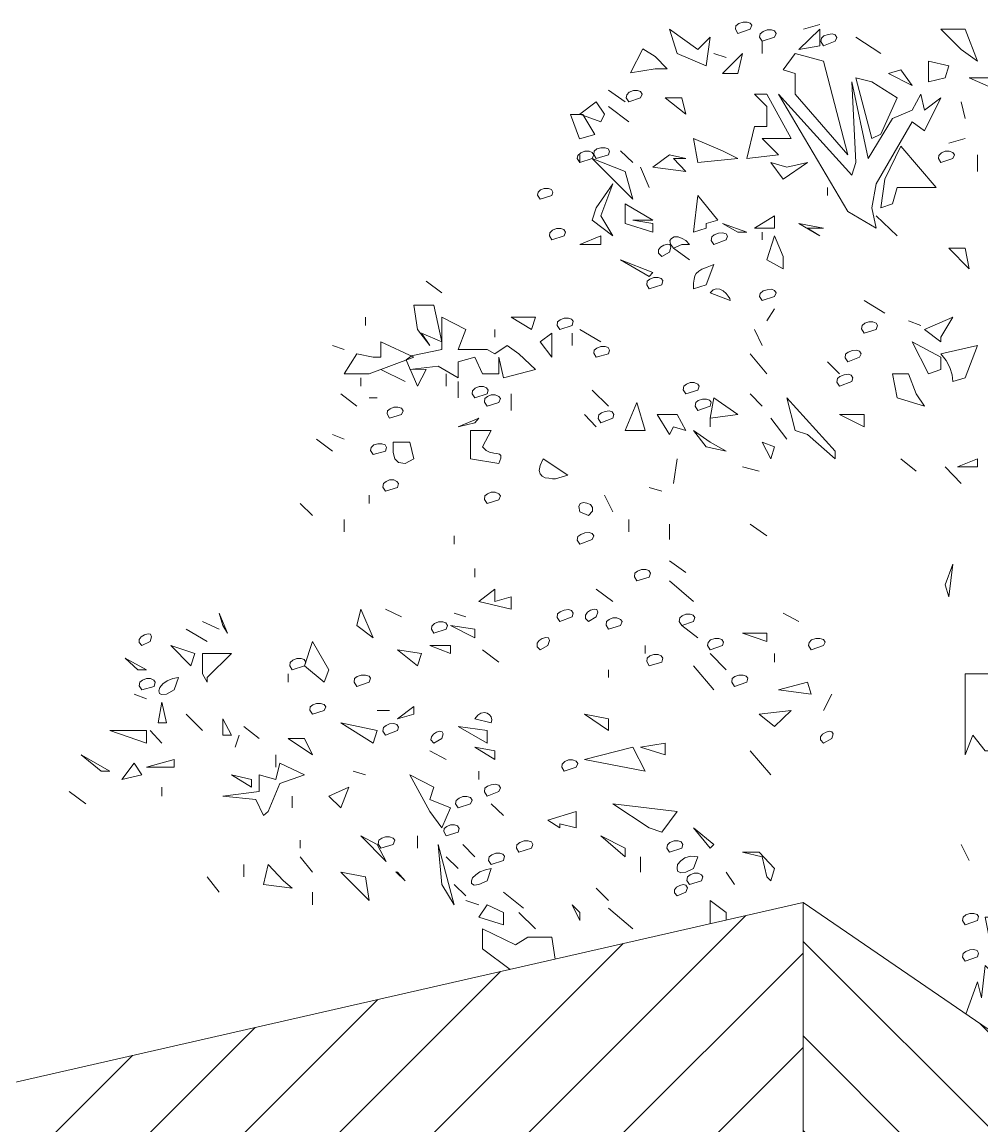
# Model space of a CAD drawing. Header units: millimetres. Extents: x 922141 to 965068, y 34629 to 256118.
# Drawn here: x 926393 to 928442, y 208205 to 210563 of the extents above; entities that cross this region are included whole.
import ezdxf

# ---------------------------------------------------------------- set-up
doc = ezdxf.new("R2010")
doc.units = ezdxf.units.MM
for name, color, linetype, lineweight in [('HATCH', 8, 'Continuous', 5), ('HATCH _ 1', 253, 'Continuous', 9), ('MCA__ SCALE', 154, 'Continuous', 18)]:
    doc.layers.add(name, color=color, linetype=linetype, lineweight=lineweight)

# ---------------------------------------------------------------- blocks, each defined once
blk = doc.blocks.new('rf')
at = {"layer": 'HATCH', "linetype": 'Continuous'}
for p, q in [((552057.8, 399286.6), (551954.4, 399374.6)), ((551954.4, 399374.6), (552057.8, 399286.6))]:
    blk.add_line(p, q, dxfattribs=at)
for points in [[(552299.8, 401730.4), (552306.4, 401748), (552299.8, 401756.8), (552286.6, 401761.2), (552269, 401761.2), (552251.4, 401754.6), (552238.2, 401745.8), (552236, 401730.4), (552247, 401712.8), (552299.8, 401730.4)], [(552596.7, 401750.2), (552526.3, 401730.4), (552596.7, 401750.2)], [(552110.6, 401574.2), (552128.2, 401697.4), (552075.4, 401644.6), (551954.4, 401730.4), (551987.4, 401627), (552110.6, 401574.2)], [(552403.1, 401697.4), (552409.7, 401712.8), (552403.1, 401723.8), (552389.9, 401728.2), (552372.3, 401728.2), (552354.8, 401721.6), (552341.6, 401710.6), (552339.4, 401697.4), (552350.4, 401679.8), (552403.1, 401697.4)], [(552596.7, 401660), (552596.7, 401730.4), (552506.5, 401644.6), (552596.7, 401660)], [(552662.7, 401679.8), (552669.3, 401695.2), (552662.7, 401706.2), (552649.5, 401710.6), (552631.9, 401708.4), (552614.3, 401701.8), (552603.3, 401693), (552601.1, 401677.6), (552612.1, 401660), (552662.7, 401679.8)], [(552856.3, 401627), (552750.7, 401697.4), (552856.3, 401627)], [(553269.8, 401594), (553217, 401730.4), (553113.6, 401730.4), (553199.4, 401644.6), (553269.8, 401594)], [(551893.8, 401561.4), (551944.4, 401561.4), (551893.8, 401614.2), (551841, 401647.2), (551788.2, 401543.8), (551893.8, 401561.4)], [(552350.4, 401627), (552350.4, 401679.8), (552350.4, 401627)], [(552196.4, 401609.4), (552143.6, 401627)], [(552247, 401541.2), (552266.8, 401627), (552181, 401541.2), (552247, 401541.2)], [(552715.5, 401193.7), (552612.1, 401594), (552491.1, 401627), (552440.5, 401556.6), (552491.1, 401541.2), (552491.1, 401453.3), (552715.5, 401193.7)], [(552990.4, 401490.7), (552942, 401556.6), (552889.3, 401541.2), (552990.4, 401490.7)], [(553131.2, 401523.7), (553146.6, 401574.2), (553060.8, 401594), (553060.8, 401506.1), (553131.2, 401523.7)], [(552836.5, 400881.4), (552818.9, 400967.1), (552836.5, 401070.5), (552990.4, 401334.5), (553043.2, 401297.1), (553113.6, 401437.9), (553043.2, 401385.1), (553027.8, 401453.3), (552990.4, 401385.1), (552906.9, 401349.9), (552803.5, 401178.3), (552733.1, 401506.1), (552750.7, 401160.7), (552733.1, 401107.9), (552420.7, 401453.3), (552715.5, 400951.8), (552836.5, 400881.4)], [(552856.3, 401281.7), (552926.7, 401437.9), (552818.9, 401506.1), (552750.7, 401523.7), (552818.9, 401264.1), (552856.3, 401281.7)], [(553353.4, 401470.9), (553320.4, 401523.7), (553234.6, 401523.7), (553353.4, 401470.9)], [(551765.3, 401420.3), (551694.9, 401470.9), (551765.3, 401420.3)], [(551831.2, 401437.9), (551837.8, 401453.3), (551831.2, 401464.3), (551818, 401468.7), (551800.4, 401468.7), (551782.9, 401462.1), (551771.9, 401451.1), (551769.7, 401437.9), (551780.7, 401420.3), (551831.2, 401437.9)], [(551661.9, 401334.5), (551677.3, 401367.5), (551642.1, 401420.3), (551571.7, 401367.5), (551661.9, 401334.5)], [(552024.8, 401367.5), (552007.2, 401437.9), (551936.8, 401437.9), (552024.8, 401367.5)], [(552420.7, 401193.7), (552350.4, 401264.1), (552473.5, 401264.1), (552370.1, 401453.3), (552317.4, 401453.3), (552370.1, 401400.5), (552370.1, 401314.7), (552317.4, 401314.7), (552284.4, 401178.3), (552420.7, 401193.7)], [(553217, 401349.9), (553199.4, 401420.3), (553217, 401349.9)], [(551635.8, 401280.5), (551585.3, 401366.3), (551532.5, 401366.3), (551569.9, 401262.9), (551635.8, 401280.5)], [(551780.7, 401334.5), (551694.9, 401400.5), (551780.7, 401334.5)], [(551694.9, 401193.7), (551699.3, 401209.1), (551692.7, 401220.1), (551679.5, 401224.5), (551661.9, 401224.5), (551644.3, 401220.1), (551633.3, 401209.1), (551631.1, 401195.9), (551642.1, 401178.3), (551694.9, 401193.7)], [(552075.4, 401160.7), (552247, 401178.3), (552181, 401211.3), (552057.8, 401264.1), (552075.4, 401160.7)], [(552906.9, 400984.7), (552926.7, 401055.1), (553027.8, 401055.1), (553093.8, 401055.1), (552942, 401231.1), (552873.9, 401090.3), (552856.3, 400967.1), (552906.9, 400984.7)], [(553217, 401264.1), (553146.6, 401244.3), (553217, 401264.1)], [(551624.5, 401178.3), (551631.1, 401193.7), (551624.5, 401204.7), (551611.3, 401209.1), (551593.7, 401209.1), (551576.1, 401202.5), (551562.9, 401191.5), (551560.7, 401178.3), (551571.7, 401160.7), (551624.5, 401178.3)], [(551571.7, 401160.7), (551571.7, 401193.7), (551571.7, 401160.7)], [(551798.2, 401004.5), (551765.3, 401123.3), (551624.5, 401178.3), (551712.5, 401090.3), (551798.2, 401004.5)], [(551798.2, 401160.7), (551745.5, 401211.3), (551798.2, 401160.7)], [(552024.8, 401123.3), (551972, 401178.3), (552024.8, 401178.3), (551954.4, 401193.7), (551884, 401140.9), (552024.8, 401123.3)], [(553164.2, 401178.3), (553170.8, 401193.7), (553164.2, 401204.7), (553148.8, 401209.1), (553131.2, 401209.1), (553115.8, 401202.5), (553104.8, 401191.5), (553102.6, 401178.3), (553113.6, 401160.7), (553164.2, 401178.3)], [(553269.8, 401123.3), (553269.8, 401193.7), (553269.8, 401123.3)], [(551868.6, 401055.1), (551831.2, 401140.9), (551868.6, 401055.1)], [(552440.5, 401090.3), (552543.9, 401160.7), (552455.9, 401140.9), (552387.7, 401160.7), (552440.5, 401090.3)], [(551452.9, 401019.9), (551457.3, 401035.3), (551450.7, 401046.3), (551437.5, 401050.7), (551419.9, 401050.7), (551404.5, 401044.1), (551393.5, 401035.3), (551391.3, 401022.1), (551402.3, 401004.5), (551452.9, 401019.9)], [(551712.5, 400848.4), (551661.9, 400934.2), (551712.5, 401070.5), (551642.1, 400967.1), (551624.5, 400914.4), (551712.5, 400848.4)], [(552629.7, 401019.9), (552629.7, 401055.1), (552629.7, 401019.9)], [(551884, 400863.8), (551884, 400901.2), (551798.2, 400914.4), (551884, 400914.4), (551765.3, 400984.7), (551765.3, 400901.2), (551884, 400863.8)], [(552110.6, 400881.4), (552110.6, 400901.2), (552161.2, 400914.4), (552075.4, 401019.9), (552057.8, 400863.8), (552110.6, 400881.4)], [(552247, 400863.8), (552284.4, 400863.8), (552181, 400901.2), (552247, 400863.8)], [(552403.1, 400881.4), (552403.1, 400934.2), (552317.4, 400881.4), (552403.1, 400881.4)], [(552596.7, 400848.4), (552543.9, 400881.4), (552612.1, 400881.4), (552506.5, 400901.2), (552596.7, 400848.4)], [(552926.7, 400848.4), (552836.5, 400934.2), (552926.7, 400848.4)], [(551505.7, 400848.4), (551510.1, 400863.8), (551503.5, 400874.8), (551490.3, 400879.2), (551472.7, 400879.2), (551455.1, 400872.6), (551444.1, 400861.6), (551441.9, 400848.4), (551452.9, 400830.8), (551505.7, 400848.4)], [(551661.9, 400811), (551661.9, 400848.4), (551571.7, 400811), (551661.9, 400811)], [(552007.2, 400811), (552040.2, 400811), (552024.8, 400828.6), (552009.4, 400837.4), (551991.8, 400844), (551974.2, 400844), (551963.2, 400837.4), (551956.6, 400828.6), (551958.8, 400813.2), (551972, 400795.6), (552007.2, 400811)], [(552196.4, 400830.8), (552203, 400846.2), (552196.4, 400857.2), (552181, 400861.6), (552163.4, 400859.4), (552145.8, 400852.8), (552134.8, 400844), (552132.6, 400828.6), (552143.6, 400811), (552196.4, 400830.8)], [(552350.4, 400830.8), (552350.4, 400863.8), (552350.4, 400830.8)], [(552440.5, 400707.6), (552440.5, 400760.4), (552403.1, 400848.4), (552370.1, 400745), (552440.5, 400707.6)], [(551954.4, 400778), (551961, 400800), (551956.6, 400811), (551945.6, 400813.2), (551930.2, 400808.8), (551917, 400800), (551908.2, 400789), (551908.2, 400773.6), (551921.4, 400760.4), (551954.4, 400778)], [(552040.2, 400745), (551972, 400795.6), (552040.2, 400745)], [(553234.6, 400707.6), (553217, 400795.6), (553146.6, 400795.6), (553234.6, 400707.6)], [(551868.6, 400674.6), (551884, 400692.2), (551745.5, 400745), (551868.6, 400674.6)], [(552110.6, 400639.4), (552143.6, 400725.2), (552115, 400714.2), (552093, 400705.4), (552079.8, 400696.6), (552068.8, 400687.8), (552062.2, 400676.8), (552060, 400663.6), (552057.8, 400646), (552057.8, 400621.8), (552110.6, 400639.4)], [(550982.2, 400604.2), (550916.2, 400654.8), (550982.2, 400604.2)], [(551921.4, 400639.4), (551925.8, 400657), (551919.2, 400665.8), (551906, 400670.2), (551888.4, 400670.2), (551870.8, 400663.6), (551859.8, 400654.8), (551857.6, 400639.4), (551868.6, 400621.8), (551921.4, 400639.4)], [(552214, 400571.2), (552211.8, 400580), (552205.2, 400591), (552196.4, 400602), (552183.2, 400613), (552170, 400619.6), (552154.6, 400621.8), (552141.4, 400617.4), (552128.2, 400604.2), (552214, 400571.2)], [(552403.1, 400588.8), (552409.7, 400604.2), (552403.1, 400615.2), (552389.9, 400619.6), (552372.3, 400617.4), (552354.8, 400613), (552341.6, 400602), (552339.4, 400588.8), (552350.4, 400571.2), (552403.1, 400588.8)], [(552873.9, 400518.4), (552785.9, 400571.2), (552873.9, 400518.4)], [(550931.6, 400379.9), (550896.4, 400432.6), (550982.2, 400395.2), (550949.2, 400551.4), (550863.4, 400551.4), (550878.8, 400448), (550931.6, 400379.9)], [(552370.1, 400485.4), (552403.1, 400536), (552370.1, 400485.4)], [(550656.6, 400465.6), (550656.6, 400500.8), (550656.6, 400465.6)], [(550830.4, 400318.3), (550848, 400276.5), (550845.8, 400276.5), (550966.8, 400291.9), (551052.6, 400241.3), (551052.6, 400309.5), (551123, 400329.3), (551156, 400258.9), (551226.3, 400258.9), (551226.3, 400329.3), (551246.1, 400241.3), (551382.5, 400276.5), (551312.1, 400344.7), (551261.5, 400379.9), (551208.8, 400344.7), (551175.8, 400362.3), (551052.6, 400362.3), (551085.6, 400448), (550982.2, 400500.8), (550982.2, 400362.3), (550852.4, 400335.9), (550852.4, 400333.7), (550830.4, 400318.3)], [(551364.9, 400448), (551382.5, 400500.8), (551279.1, 400500.8), (551364.9, 400448)], [(551538.7, 400465.6), (551543.1, 400483.2), (551536.5, 400492), (551523.3, 400496.4), (551505.7, 400496.4), (551488.1, 400489.8), (551477.1, 400481), (551474.9, 400465.6), (551485.9, 400448), (551538.7, 400465.6)], [(552836.5, 400448), (552843.1, 400465.6), (552836.5, 400474.4), (552823.3, 400481), (552805.7, 400481), (552788.1, 400474.4), (552777.1, 400465.6), (552774.9, 400450.2), (552785.9, 400432.6), (552836.5, 400448)], [(553027.8, 400465.6), (552975, 400485.4), (553027.8, 400465.6)], [(553113.6, 400395.2), (553113.6, 400415), (553164.2, 400500.8), (553043.2, 400448), (553113.6, 400395.2)], [(551208.8, 400415), (551208.8, 400448), (551208.8, 400415)], [(551452.9, 400329.3), (551452.9, 400432.6), (551402.3, 400395.2), (551452.9, 400329.3)], [(551538.7, 400379.9), (551538.7, 400432.6), (551538.7, 400379.9)], [(551661.9, 400395.2), (551571.7, 400448), (551661.9, 400395.2)], [(552350.4, 400379.9), (552317.4, 400448)], [(550566.5, 400362.3), (550515.9, 400379.9), (550566.5, 400362.3)], [(550566.5, 400258.9), (550672, 400258.9), (550863.4, 400329.3), (550722.6, 400395.2), (550722.6, 400329.3), (550689.6, 400329.3), (550619.3, 400344.7), (550566.5, 400258.9)], [(551694.9, 400344.7), (551699.3, 400360.1), (551692.7, 400371.1), (551679.5, 400375.5), (551661.9, 400375.5), (551644.3, 400368.9), (551633.3, 400360.1), (551631.1, 400346.9), (551642.1, 400329.3), (551694.9, 400344.7)], [(553113.6, 400276.5), (553113.6, 400329.3), (552990.4, 400395.2), (553060.8, 400258.9), (553113.6, 400276.5)], [(553217, 400241.3), (553269.8, 400379.9), (553113.6, 400344.7), (553135.6, 400316.1), (553151, 400285.3), (553162, 400254.5), (553164.2, 400225.9), (553217, 400241.3)], [(552370.1, 400258.9), (552299.8, 400344.7), (552370.1, 400258.9)], [(552766.1, 400329.3), (552772.7, 400344.7), (552766.1, 400355.7), (552752.9, 400360.1), (552735.3, 400357.9), (552717.7, 400351.3), (552706.7, 400342.5), (552704.5, 400327.1), (552715.5, 400309.5), (552766.1, 400329.3)], [(550826, 400225.9), (550722.6, 400276.5), (550826, 400225.9)], [(550848, 400278.7), (550878.8, 400206.1), (550916.2, 400276.5), (550848, 400278.7)], [(550848, 400278.7), (550848, 400278.7), (550848, 400278.7)], [(552680.3, 400258.9), (552629.7, 400309.5), (552680.3, 400258.9)], [(550636.9, 400206.1), (550636.9, 400241.3), (550636.9, 400206.1)], [(551002, 400206.1), (551002, 400258.9), (551002, 400206.1)], [(552733.1, 400225.9), (552737.5, 400241.3), (552730.9, 400252.3), (552717.7, 400256.7), (552700.1, 400254.5), (552682.5, 400247.9), (552671.5, 400239.1), (552669.3, 400223.7), (552680.3, 400206.1), (552733.1, 400225.9)], [(553043.2, 400120.3), (553008, 400173.1), (552975, 400258.9), (552906.9, 400258.9), (552926.7, 400155.5), (553043.2, 400120.3)], [(551052.6, 400155.5), (551052.6, 400225.9), (551052.6, 400155.5)], [(551175.8, 400173.1), (551180.2, 400188.5), (551173.6, 400199.5), (551160.4, 400203.9), (551142.8, 400203.9), (551125.2, 400197.3), (551114.2, 400186.3), (551112, 400173.1), (551123, 400155.5), (551175.8, 400173.1)], [(551694.9, 400120.3), (551624.5, 400188.5), (551694.9, 400120.3)], [(552075.4, 400188.5), (552082, 400206.1), (552075.4, 400214.9), (552060, 400221.5), (552042.4, 400221.5), (552027, 400214.9), (552016, 400206.1), (552013.8, 400190.7), (552024.8, 400173.1), (552075.4, 400188.5)], [(550619.3, 400120.3), (550551.1, 400173.1), (550619.3, 400120.3)], [(550672, 400155.5), (550707.2, 400155.5), (550672, 400155.5)], [(551226.3, 400135.7), (551232.9, 400153.3), (551226.3, 400162.1), (551211, 400168.7), (551193.4, 400168.7), (551178, 400162.1), (551167, 400153.3), (551164.8, 400137.9), (551175.8, 400120.3), (551226.3, 400135.7)], [(551279.1, 400102.7), (551279.1, 400173.1), (551279.1, 400102.7)], [(551851, 400016.9), (551815.8, 400135.7), (551765.3, 400016.9), (551851, 400016.9)], [(552128.2, 400120.3), (552132.6, 400137.9), (552126, 400146.7), (552112.8, 400151.1), (552095.2, 400151.1), (552077.6, 400144.5), (552066.6, 400135.7), (552064.4, 400120.3), (552075.4, 400102.7), (552128.2, 400120.3)], [(552247, 400085.1), (552143.6, 400155.5), (552128.2, 400069.7), (552247, 400085.1)], [(552350.4, 400120.3), (552299.8, 400173.1), (552350.4, 400120.3)], [(552662.7, 399895.9), (552662.7, 399928.9), (552455.9, 400155.5), (552491.1, 400016.9), (552543.9, 399999.3), (552662.7, 399895.9)], [(550810.6, 400085.1), (550817.2, 400100.5), (550810.6, 400111.5), (550795.2, 400115.9), (550777.6, 400115.9), (550762.2, 400109.3), (550751.2, 400100.5), (550749, 400087.3), (550760, 400069.7), (550810.6, 400085.1)], [(551712.5, 400069.7), (551716.9, 400085.1), (551710.3, 400096.1), (551697.1, 400100.5), (551679.5, 400098.3), (551664.1, 400091.7), (551653.1, 400082.9), (551650.9, 400067.5), (551661.9, 400049.9), (551712.5, 400069.7)], [(551123, 400049.9), (551140.6, 400069.7), (551052.6, 400032.3), (551123, 400049.9)], [(551642.1, 400032.3), (551591.5, 400085.1), (551642.1, 400032.3)], [(551954.4, 399999.3), (551972, 400032.3), (552024.8, 400016.9), (551987.4, 400085.1), (551901.6, 400085.1), (551954.4, 399999.3)], [(552128.2, 400032.3), (552128.2, 400069.7), (552128.2, 400032.3)], [(552455.9, 399979.5), (552387.7, 400069.7), (552455.9, 399979.5)], [(552785.9, 400032.3), (552785.9, 400085.1), (552680.3, 400085.1), (552785.9, 400032.3)], [(550566.5, 399979.5), (550515.9, 399999.3), (550566.5, 399979.5)], [(551226.3, 399876.1), (551235.1, 399898.1), (551235.1, 399909.1), (551228.5, 399915.7), (551217.6, 399917.9), (551204.4, 399920.1), (551186.8, 399924.5), (551171.4, 399931.1), (551156, 399946.5), (551193.4, 400016.9), (551105.4, 400016.9), (551105.4, 399895.9), (551226.3, 399876.1)], [(552196.4, 399928.9), (552128.2, 399966.3), (552057.8, 400016.9), (552110.6, 399946.5), (552196.4, 399928.9)], [(550515.9, 399928.9), (550447.7, 399979.5), (550515.9, 399928.9)], [(550742.4, 399928.9), (550746.8, 399944.3), (550740.2, 399955.3), (550727, 399959.7), (550709.4, 399959.7), (550691.8, 399955.3), (550680.8, 399944.3), (550678.6, 399931.1), (550689.6, 399913.5), (550742.4, 399928.9)], [(550863.4, 399895.9), (550845.8, 399966.3), (550775.4, 399966.3), (550775.4, 399922.3), (550782, 399895.9), (550797.4, 399880.5), (550826, 399876.1), (550863.4, 399895.9)], [(552387.7, 399895.9), (552403.1, 399946.5), (552350.4, 399966.3), (552387.7, 399895.9)], [(551521.1, 399825.5), (551415.5, 399895.9), (551402.3, 399867.3), (551397.9, 399845.3), (551402.3, 399832.1), (551411.1, 399821.1), (551424.3, 399814.6), (551439.7, 399812.4), (551455.1, 399810.2), (551468.3, 399810.2), (551521.1, 399825.5)], [(551972, 399790.4), (551987.4, 399895.9), (551972, 399790.4)], [(552337.2, 399843.1), (552266.8, 399860.7), (552337.2, 399843.1)], [(553008, 399843.1), (552942, 399895.9), (553008, 399843.1)], [(553199.4, 399790.4), (553131.2, 399860.7), (553199.4, 399790.4)], [(553269.8, 399860.7), (553269.8, 399895.9), (553184, 399860.7), (553269.8, 399860.7)], [(550793, 399772.8), (550797.4, 399790.4), (550790.8, 399799.2), (550777.6, 399805.8), (550760, 399805.8), (550744.6, 399799.2), (550733.6, 399790.4), (550731.4, 399775), (550742.4, 399757.4), (550793, 399772.8)], [(551921.4, 399757.4), (551868.6, 399772.8), (551921.4, 399757.4)], [(550672, 399704.6), (550672, 399739.8), (550672, 399704.6)], [(551226.3, 399720), (551232.9, 399737.6), (551226.3, 399746.4), (551211, 399753), (551193.4, 399753), (551178, 399746.4), (551167, 399737.6), (551164.8, 399722.2), (551175.8, 399704.6), (551226.3, 399720)], [(551609.1, 399654), (551626.7, 399671.6), (551626.7, 399687), (551617.9, 399700.2), (551602.5, 399706.8), (551587.1, 399709), (551573.9, 399704.6), (551567.3, 399691.4), (551571.7, 399669.4), (551609.1, 399654)], [(551712.5, 399669.4), (551677.3, 399739.8)], [(550430.1, 399654), (550377.3, 399704.6), (550430.1, 399654)], [(550566.5, 399583.6), (550566.5, 399636.4), (550566.5, 399583.6)], [(551780.7, 399583.6), (551780.7, 399636.4), (551780.7, 399583.6)], [(551954.4, 399550.6), (551954.4, 399616.6)], [(552370.1, 399566), (552299.8, 399616.6)], [(551624.5, 399550.6), (551631.1, 399566), (551624.5, 399577), (551611.3, 399581.4), (551593.7, 399579.2), (551576.1, 399572.6), (551562.9, 399563.8), (551560.7, 399548.4), (551571.7, 399530.8), (551624.5, 399550.6)], [(551035, 399530.8), (551035, 399566), (551035, 399530.8)], [(551123, 399390), (551123, 399427.4), (551123, 399390)], [(552024.8, 399409.8), (551954.4, 399460.4), (552024.8, 399409.8)], [(553146.6, 399306.4), (553164.2, 399445), (553131.2, 399357), (553146.6, 399306.4)], [(551868.6, 399390), (551873, 399407.6), (551866.4, 399418.6), (551853.2, 399423), (551835.6, 399423), (551818, 399416.4), (551807, 399407.6), (551804.8, 399392.2), (551815.8, 399374.6), (551868.6, 399390)], [(551279.1, 399253.6), (551279.1, 399306.4), (551208.8, 399286.6), (551208.8, 399339.4), (551140.6, 399286.6), (551279.1, 399253.6)], [(551712.5, 399286.6), (551642.1, 399339.4), (551712.5, 399286.6)], [(550689.6, 399130.5), (550636.9, 399253.6), (550619.3, 399183.3), (550689.6, 399130.5)], [(550810.6, 399220.7), (550742.4, 399253.6), (550810.6, 399220.7)], [(551538.7, 399220.7), (551543.1, 399236.1), (551536.5, 399247), (551523.3, 399251.4), (551505.7, 399249.2), (551488.1, 399242.6), (551477.1, 399233.9), (551474.9, 399218.5), (551485.9, 399200.9), (551538.7, 399220.7)], [(551642.1, 399220.7), (551648.7, 399240.5), (551644.3, 399251.4), (551633.3, 399253.6), (551617.9, 399249.2), (551604.7, 399240.5), (551595.9, 399227.3), (551595.9, 399214.1), (551609.1, 399200.9), (551642.1, 399220.7)], [(550032, 399167.9), (549961.6, 399200.9), (550032, 399167.9)], [(550067.2, 399150.3), (550032, 399236.1), (550047.4, 399183.3), (550067.2, 399150.3)], [(551002, 399167.9), (551006.4, 399183.3), (550999.8, 399194.3), (550986.6, 399198.7), (550969, 399198.7), (550951.4, 399192.1), (550940.4, 399181.1), (550938.2, 399167.9), (550949.2, 399150.3), (551002, 399167.9)], [(551085.6, 399220.7), (551035, 399236.1)], [(551745.5, 399183.3), (551752.1, 399200.9), (551745.5, 399209.7), (551730.1, 399216.3), (551712.5, 399216.3), (551697.1, 399209.7), (551686.1, 399200.9), (551683.9, 399185.5), (551694.9, 399167.9), (551745.5, 399183.3)], [(552057.8, 399200.9), (552062.2, 399218.5), (552055.6, 399227.3), (552042.4, 399231.7), (552024.8, 399231.7), (552009.4, 399225.1), (551998.4, 399216.3), (551996.2, 399200.9), (552007.2, 399183.3), (552057.8, 399200.9)], [(552506.5, 399200.9), (552440.5, 399236.1), (552506.5, 399200.9)], [(549737.2, 399115.1), (549743.8, 399134.9), (549739.4, 399145.9), (549728.4, 399148.1), (549713, 399143.7), (549699.8, 399134.9), (549691, 399123.9), (549691, 399110.7), (549702, 399097.5), (549737.2, 399115.1)], [(549981.4, 399115.1), (549891.2, 399167.9), (549981.4, 399115.1)], [(551123, 399130.5), (551123, 399167.9), (551019.6, 399183.3), (551123, 399130.5)], [(552075.4, 399130.5), (552007.2, 399183.3), (552075.4, 399130.5)], [(552370.1, 399115.1), (552370.1, 399150.3), (552266.8, 399150.3), (552370.1, 399115.1)], [(549911, 399011.7), (549928.6, 399064.5), (549825.2, 399097.5), (549911, 399011.7)], [(550480.7, 398941.3), (550500.5, 398994.1), (550430.1, 399115.1), (550397.1, 399011.7), (550480.7, 398941.3)], [(551019.6, 399064.5), (551019.6, 399097.5), (550931.6, 399097.5), (551019.6, 399064.5)], [(551435.3, 399097.5), (551441.9, 399119.5), (551437.5, 399130.5), (551426.5, 399132.7), (551411.1, 399128.3), (551397.9, 399119.5), (551389.1, 399108.5), (551389.1, 399093.1), (551402.3, 399079.9), (551435.3, 399097.5)], [(551851, 399064.5), (551851, 399097.5), (551851, 399064.5)], [(552181, 399097.5), (552185.4, 399112.9), (552178.8, 399123.9), (552165.6, 399128.3), (552148, 399128.3), (552130.4, 399121.7), (552119.4, 399110.7), (552117.2, 399097.5), (552128.2, 399079.9), (552181, 399097.5)], [(552612.1, 399097.5), (552618.7, 399112.9), (552612.1, 399123.9), (552596.7, 399128.3), (552579.1, 399128.3), (552561.5, 399121.7), (552550.5, 399110.7), (552548.3, 399097.5), (552559.3, 399079.9), (552612.1, 399097.5)], [(549981.4, 398941.3), (549981.4, 398961.1), (550084.7, 399064.5), (549961.6, 399064.5), (549961.6, 398976.5), (549981.4, 398941.3)], [(550878.8, 399011.7), (550896.4, 399064.5), (550793, 399079.9), (550878.8, 399011.7)], [(551226.3, 399027.1), (551156, 399079.9), (551226.3, 399027.1)], [(551921.4, 399027.1), (551925.8, 399044.7), (551919.2, 399053.5), (551906, 399060.1), (551888.4, 399060.1), (551870.8, 399053.5), (551859.8, 399044.7), (551857.6, 399029.3), (551868.6, 399011.7), (551921.4, 399027.1)], [(552196.4, 398994.1), (552128.2, 399064.5), (552196.4, 398994.1)], [(552403.1, 399027.1), (552403.1, 399064.5), (552403.1, 399027.1)], [(549684.4, 398994.1), (549721.8, 398994.1), (549631.6, 399044.7), (549684.4, 398994.1)], [(550397.1, 399011.7), (550401.5, 399027.1), (550394.9, 399038.1), (550381.7, 399042.5), (550364.1, 399042.5), (550346.5, 399035.9), (550335.5, 399024.9), (550333.3, 399011.7), (550344.3, 398994.1), (550397.1, 399011.7)], [(552143.6, 398908.3), (552057.8, 399011.7), (552143.6, 398908.3)], [(553390.8, 398648.8), (553390.8, 398714.7), (553338, 398767.5), (553406.2, 398767.5), (553320.4, 398890.7), (553406.2, 398941.3), (553476.6, 398870.9), (553443.6, 399011.7), (553373.2, 398976.5), (553217, 398976.5), (553217, 398631.2), (553250, 398714.7), (553302.8, 398648.8), (553390.8, 398648.8)], [(549754.8, 398923.7), (549759.2, 398941.3), (549752.6, 398950.1), (549739.4, 398956.7), (549721.8, 398956.7), (549704.2, 398950.1), (549693.2, 398941.3), (549691, 398925.9), (549702, 398908.3), (549754.8, 398923.7)], [(549840.6, 398908.3), (549858.2, 398961.1), (549834, 398956.7), (549809.8, 398947.9), (549792.2, 398934.7), (549779, 398919.3), (549774.6, 398903.9), (549776.8, 398892.9), (549785.6, 398888.5), (549807.6, 398890.7), (549840.6, 398908.3)], [(550326.7, 398941.3), (550326.7, 398976.5), (550326.7, 398941.3)], [(550672, 398941.3), (550678.6, 398958.9), (550672, 398967.7), (550656.6, 398972.1), (550639.1, 398972.1), (550621.5, 398965.5), (550610.5, 398956.7), (550608.3, 398941.3), (550619.3, 398923.7), (550672, 398941.3)], [(551694.9, 398961.1), (551694.9, 398994.1), (551694.9, 398961.1)], [(552284.4, 398941.3), (552288.8, 398958.9), (552282.2, 398967.7), (552269, 398972.1), (552251.4, 398972.1), (552233.8, 398965.5), (552222.8, 398956.7), (552220.6, 398941.3), (552231.6, 398923.7), (552284.4, 398941.3)], [(552559.3, 398890.7), (552420.7, 398908.3), (552543.9, 398941.3), (552559.3, 398890.7), (552559.3, 398890.7)], [(549721.8, 398870.9), (549669, 398890.7)], [(552612.1, 398820.3), (552647.3, 398890.7), (552612.1, 398820.3)], [(549772.4, 398767.5), (549807.6, 398767.5), (549787.8, 398855.5), (549772.4, 398767.5)], [(550480.7, 398820.3), (550487.3, 398835.7), (550480.7, 398846.7), (550465.3, 398851.1), (550447.7, 398851.1), (550432.3, 398844.5), (550421.3, 398835.7), (550419.1, 398822.5), (550430.1, 398804.9), (550480.7, 398820.3)], [(550760, 398820.3), (550707.2, 398820.3)], [(550863.4, 398804.9), (550863.4, 398837.9), (550793, 398785.1), (550863.4, 398804.9)], [(552403.1, 398752.1), (552473.5, 398820.3), (552337.2, 398804.9), (552403.1, 398752.1)], [(549961.6, 398734.5), (549891.2, 398804.9), (549961.6, 398734.5)], [(550047.4, 398714.7), (550084.7, 398714.7), (550047.4, 398785.1), (550047.4, 398714.7)], [(550689.6, 398681.7), (550707.2, 398734.5), (550551.1, 398767.5), (550689.6, 398681.7)], [(551193.4, 398767.5), (551195.6, 398780.7), (551193.4, 398793.9), (551186.8, 398802.7), (551175.8, 398809.3), (551164.8, 398811.5), (551149.4, 398809.3), (551136.2, 398800.5), (551123, 398785.1), (551193.4, 398767.5)], [(551694.9, 398734.5), (551694.9, 398785.1), (551591.5, 398804.9), (551694.9, 398734.5)], [(549721.8, 398681.7), (549721.8, 398734.5), (549565.6, 398734.5), (549721.8, 398681.7)], [(549787.8, 398681.7), (549737.2, 398734.5), (549787.8, 398681.7)], [(550203.5, 398701.5), (550137.5, 398752.1), (550203.5, 398701.5)], [(550793, 398734.5), (550797.4, 398749.9), (550790.8, 398760.9), (550777.6, 398765.3), (550760, 398763.1), (550744.6, 398756.5), (550733.6, 398747.7), (550731.4, 398732.3), (550742.4, 398714.7), (550793, 398734.5)], [(550982.2, 398701.5), (550988.8, 398721.3), (550984.4, 398730.1), (550973.4, 398732.3), (550960.2, 398727.9), (550947, 398719.1), (550938.2, 398708.1), (550936, 398694.9), (550949.2, 398681.7), (550982.2, 398701.5)], [(551175.8, 398681.7), (551175.8, 398734.5), (551052.6, 398752.1), (551175.8, 398681.7)], [(552647.3, 398701.5), (552653.9, 398721.3), (552647.3, 398730.1), (552636.3, 398732.3), (552623.1, 398727.9), (552607.7, 398719.1), (552598.9, 398708.1), (552598.9, 398694.9), (552612.1, 398681.7), (552647.3, 398701.5)], [(550100.1, 398664.2), (550117.7, 398714.7), (550100.1, 398664.2)], [(550430.1, 398631.2), (550397.1, 398701.5), (550326.7, 398701.5), (550430.1, 398631.2)], [(551936.8, 398631.2), (551936.8, 398681.7), (551831.2, 398664.2), (551936.8, 398631.2)], [(549528.2, 398560.8), (549565.6, 398560.8), (549442.5, 398631.2), (549528.2, 398560.8)], [(550273.9, 398578.4), (550273.9, 398631.2), (550273.9, 398578.4)], [(551002, 398611.4), (550931.6, 398648.8)], [(551208.8, 398611.4), (551208.8, 398648.8), (551123, 398664.2), (551208.8, 398611.4)], [(551851, 398560.8), (551798.2, 398664.2), (551591.5, 398611.4), (551851, 398560.8)], [(552387.7, 398545.4), (552299.8, 398648.8), (552387.7, 398545.4)], [(549702, 398545.4), (549669, 398596), (549616.2, 398525.6), (549702, 398545.4)], [(549840.6, 398578.4), (549840.6, 398611.4), (549721.8, 398578.4), (549840.6, 398578.4)], [(550221.1, 398371.6), (550240.9, 398389.2), (550291.5, 398508), (550397.1, 398545.4), (550291.5, 398596), (550273.9, 398525.6), (550203.5, 398545.4), (550203.5, 398475), (550047.4, 398455.2), (550188.1, 398439.8), (550221.1, 398371.6)], [(551556.3, 398578.4), (551562.9, 398593.8), (551556.3, 398604.8), (551540.9, 398609.2), (551523.3, 398609.2), (551507.9, 398602.6), (551496.9, 398591.6), (551494.7, 398578.4), (551505.7, 398560.8), (551556.3, 398578.4)], [(550170.5, 398492.6), (550170.5, 398525.6), (550084.7, 398545.4), (550170.5, 398492.6)], [(550656.6, 398545.4), (550603.9, 398560.8), (550656.6, 398545.4)], [(550982.2, 398318.8), (551019.6, 398404.6), (550931.6, 398439.8), (550949.2, 398492.6), (550845.8, 398545.4), (550931.6, 398389.2), (550982.2, 398318.8)], [(551140.6, 398525.6), (551140.6, 398560.8), (551140.6, 398525.6)], [(549787.8, 398455.2), (549787.8, 398492.6), (549787.8, 398455.2)], [(550551.1, 398404.6), (550586.3, 398492.6), (550500.5, 398455.2), (550551.1, 398404.6)], [(551226.3, 398475), (551232.9, 398490.4), (551226.3, 398501.4), (551211, 398505.8), (551193.4, 398503.6), (551178, 398497), (551167, 398488.2), (551164.8, 398472.8), (551175.8, 398455.2), (551226.3, 398475)], [(549462.3, 398422.2), (549391.9, 398475), (549462.3, 398422.2)], [(550344.3, 398404.6), (550344.3, 398455.2), (550344.3, 398404.6)], [(551105.4, 398422.2), (551112, 398437.6), (551105.4, 398448.6), (551090, 398453), (551072.4, 398453), (551057, 398446.4), (551043.8, 398435.4), (551041.6, 398422.2), (551052.6, 398404.6), (551105.4, 398422.2)], [(551246.1, 398371.6), (551193.4, 398422.2), (551246.1, 398371.6)], [(551485.9, 398318.8), (551485.9, 398336.4), (551556.3, 398318.8), (551556.3, 398389.2), (551435.3, 398351.8), (551485.9, 398318.8)], [(551921.4, 398301.2), (551987.4, 398389.2), (551712.5, 398422.2), (551868.6, 398318.8), (551921.4, 398301.2)], [(551052.6, 398301.2), (551057, 398316.6), (551050.4, 398327.6), (551037.2, 398332), (551019.6, 398332), (551004.2, 398325.4), (550993.2, 398316.6), (550991, 398303.4), (551002, 398285.8), (551052.6, 398301.2)], [(552128.2, 398233), (552143.6, 398248.4), (552057.8, 398318.8), (552128.2, 398233)], [(550377.3, 398233), (550377.3, 398266), (550377.3, 398233)], [(550744.6, 398175.8), (550707.2, 398248.4), (550636.9, 398285.8), (550744.6, 398175.8)], [(550775.4, 398248.4), (550782, 398266), (550775.4, 398274.8), (550760, 398281.4), (550742.4, 398281.4), (550727, 398274.8), (550713.8, 398266), (550711.6, 398250.6), (550722.6, 398233), (550775.4, 398248.4)], [(550878.8, 398233), (550878.8, 398285.8), (550878.8, 398233)], [(551035, 397991.1), (550966.8, 398248.4), (550982.2, 398076.9), (551035, 397991.1)], [(551123, 398195.6), (551072.4, 398248.4), (551123, 398195.6)], [(551364.9, 398233), (551371.5, 398248.4), (551364.9, 398259.4), (551351.7, 398263.8), (551334.1, 398263.8), (551316.5, 398257.2), (551303.3, 398246.2), (551301.1, 398233), (551312.1, 398215.4), (551364.9, 398233)], [(551765.3, 398195.6), (551765.3, 398233), (551661.9, 398285.8), (551765.3, 398195.6)], [(552007.2, 398233), (552011.6, 398248.4), (552005, 398259.4), (551991.8, 398263.8), (551974.2, 398263.8), (551956.6, 398257.2), (551945.6, 398246.2), (551943.4, 398233), (551954.4, 398215.4), (552007.2, 398233)], [(553234.6, 398180.2), (553199.4, 398248.4), (553234.6, 398180.2)], [(551246.1, 398180.2), (551250.5, 398197.8), (551243.9, 398206.6), (551230.7, 398211), (551213.2, 398211), (551195.6, 398204.4), (551184.6, 398195.6), (551182.4, 398180.2), (551193.4, 398162.6), (551246.1, 398180.2)], [(552266.8, 398215.4), (552337.2, 398215.4), (552403.1, 398145), (552387.7, 398092.3), (552370.1, 398109.8), (552350.4, 398195.6), (552266.8, 398215.4), (552266.8, 398215.4)], [(550137.5, 398109.8), (550137.5, 398162.6), (550137.5, 398109.8)], [(550344.3, 398061.5), (550306.9, 398092.3), (550240.9, 398162.6), (550221.1, 398076.9), (550344.3, 398061.5)], [(550430.1, 398129.6), (550377.3, 398195.6), (550430.1, 398129.6)], [(551052.6, 398145), (551002, 398195.6), (551052.6, 398145)], [(551831.2, 398129.6), (551831.2, 398195.6), (551831.2, 398129.6)], [(552057.8, 398145), (552075.4, 398195.6), (552044.6, 398197.8), (552020.4, 398191.2), (552002.8, 398178), (551989.6, 398162.6), (551987.4, 398147.2), (551989.6, 398134), (552002.8, 398127.4), (552024.8, 398129.6), (552057.8, 398145)], [(550032, 398043.9), (549981.4, 398109.8), (550032, 398043.9)], [(550672, 398008.7), (550656.6, 398109.8), (550551.1, 398129.6), (550672, 398008.7)], [(550786.4, 398131.8), (550826, 398092.3), (550793, 398129.6), (550786.4, 398131.8)], [(551175.8, 398092.3), (551193.4, 398145), (551169.2, 398140.6), (551145, 398131.8), (551127.4, 398118.6), (551114.2, 398105.4), (551109.8, 398092.3), (551109.8, 398081.3), (551120.8, 398074.7), (551140.6, 398076.9), (551175.8, 398092.3)], [(552090.8, 398092.3), (552097.4, 398109.8), (552090.8, 398118.6), (552077.6, 398125.2), (552060, 398125.2), (552042.4, 398118.6), (552031.4, 398109.8), (552029.2, 398094.5), (552040.2, 398076.9), (552090.8, 398092.3)], [(552231.6, 398076.9), (552196.4, 398129.6), (552231.6, 398076.9)], [(551085.6, 398028.5), (551035, 398076.9), (551085.6, 398028.5)], [(551694.9, 398008.7), (551642.1, 398061.5), (551694.9, 398008.7)], [(552024.8, 398043.9), (552031.4, 398063.7), (552024.8, 398074.7), (552013.8, 398076.9), (551998.4, 398072.5), (551985.2, 398065.9), (551976.4, 398054.9), (551976.4, 398041.7), (551987.4, 398028.5), (552024.8, 398043.9)], [(550430.1, 397991.1), (550430.1, 398043.9), (550430.1, 397991.1)], [(551331.9, 397975.7), (551246.1, 398043.9), (551331.9, 397975.7)], [(551140.6, 397991.1), (551085.6, 398008.7), (551140.6, 397991.1)], [(551246.1, 397905.3), (551246.1, 397958.1), (551175.8, 397991.1), (551140.6, 397938.3), (551246.1, 397905.3)], [(551571.7, 397922.9), (551571.7, 397958.1), (551538.7, 397991.1), (551571.7, 397922.9)], [(551798.2, 397887.7), (551694.9, 397975.7), (551798.2, 397887.7)], [(552196.4, 397925.1), (552196.4, 397958.1), (552128.2, 398008.7), (552128.2, 397909.5)], [(551382.5, 397887.7), (551312.1, 397958.1), (551382.5, 397887.7)], [(553269.8, 397922.9), (553274.2, 397940.5), (553267.6, 397949.3), (553254.4, 397953.7), (553236.8, 397953.7), (553219.2, 397947.1), (553208.2, 397938.3), (553206, 397922.9), (553217, 397905.3), (553269.8, 397922.9)], [(553371.6, 397420.3), (553423.8, 397768.9), (553320.4, 397887.7), (553353.4, 397887.7), (553423.8, 397922.9), (553373.2, 397938.3), (553302.8, 397938.3), (553353.4, 397678.7), (553302.8, 397731.5), (553287.4, 397592.9), (553269.8, 397661.1), (553220.3, 397523.9)], [(551466.7, 397758.6), (551452.9, 397852.5), (551349.5, 397852.5), (551296.7, 397819.5), (551156, 397887.7), (551156, 397801.9), (551274.6, 397714.7)], [(553269.8, 397768.9), (553274.2, 397784.3), (553267.6, 397795.3), (553254.4, 397799.7), (553236.8, 397797.5), (553219.2, 397790.9), (553208.2, 397782.1), (553206, 397766.7), (553217, 397749.1), (553269.8, 397768.9)]]:
    blk.add_lwpolyline(points, dxfattribs=at)

msp = doc.modelspace()

# ---------------------------------------------------------------- hatches: boundary and pattern name
at = {"layer": 'MCA__ SCALE', "ltscale": 600}
h = msp.add_hatch(dxfattribs=at)
h.set_pattern_fill('ANSI31', color=256, scale=45, angle=180)
h.set_pattern_definition([(225, (347970.3, -186432.23), (101.02788, -101.02788), [])])
h.paths.add_polyline_path([(923458.21, 207632.12), (928060.01, 207632.12), (928060.01, 208682.12)])
h = msp.add_hatch(dxfattribs=at)
h.set_pattern_fill('ANSI31', color=256, scale=45, angle=90)
h.set_pattern_definition([(135, (347970.3, -186432.23), (-101.02788, -101.02788), [])])
h.paths.add_polyline_path([(928060.01, 207632.12), (929593.95, 207632.12), (928060.01, 208682.12)])

# ---------------------------------------------------------------- linework, layer by layer
at = {"layer": 'MCA__ SCALE'}
for q in [(923458.21, 207632.12), (929593.95, 207632.12), (928060.01, 207632.12)]:
    msp.add_line((928060.01, 208682.12), q, dxfattribs=at)

# ---------------------------------------------------------------- block references
at = {"layer": 'HATCH _ 1', "xscale": 0.5, "yscale": 0.5, "zscale": 0.5}
msp.add_blockref('rf', (651797.61, 9682.12), dxfattribs=at)

doc.saveas('drawing.dxf')
